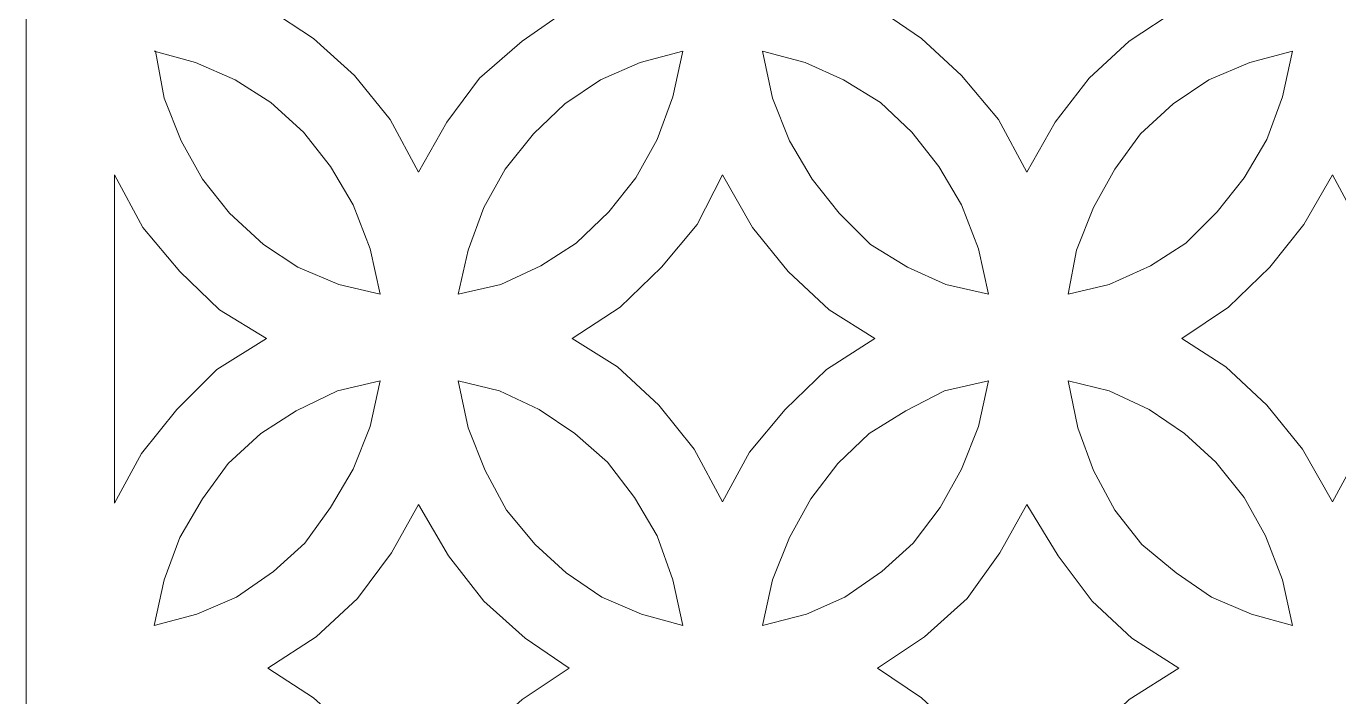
# Model space of a CAD drawing. Header units: centimetres. Extents: x -8.5 to 3.4, y -9.6 to 14.
# Drawn here: x -8.51 to -2.57, y -6.35 to -3.32 of the extents above; entities that cross this region are included whole.
import ezdxf

# ---------------------------------------------------------------- set-up
doc = ezdxf.new("R2010")
doc.units = ezdxf.units.CM
doc.header["$MEASUREMENT"] = 0

msp = doc.modelspace()

# ---------------------------------------------------------------- linework, layer by layer
at = {"lineweight": 9}
for points, knots in [([(3.36269, -9.6414), (3.36269, -9.6414), (-8.50741, -9.6414), (-8.50741, -9.6414), (-8.50741, -9.6414), (-8.50741, -9.6414), (-8.50741, 1.6757), (-8.50741, 1.6757), (-8.50741, 1.6757), (-8.50741, 1.6757), (3.36912, 1.6757), (3.36912, 1.6757)], [0, 0, 0, 0, 0.25, 0.25, 0.25, 0.25, 0.5, 0.5, 0.5, 0.5, 1, 1, 1, 1]), ([(-6.05108, -3.23695), (-6.05108, -3.23695), (-6.26328, -3.38484), (-6.26328, -3.38484), (-6.26328, -3.38484), (-6.26328, -3.38484), (-6.45618, -3.55203), (-6.45618, -3.55203), (-6.45618, -3.55203), (-6.45618, -3.55203), (-6.60408, -3.75136), (-6.60408, -3.75136), (-6.60408, -3.75136), (-6.60408, -3.75136), (-6.73268, -3.97642), (-6.73268, -3.97642), (-6.73268, -3.97642), (-6.73268, -3.97642), (-6.86128, -3.7385), (-6.86128, -3.7385), (-6.86128, -3.7385), (-6.86128, -3.7385), (-7.02204, -3.53917), (-7.02204, -3.53917), (-7.02204, -3.53917), (-7.02204, -3.53917), (-7.20851, -3.37198), (-7.20851, -3.37198), (-7.20851, -3.37198), (-7.20851, -3.37198), (-7.41428, -3.23695), (-7.41428, -3.23695), (-7.41428, -3.23695), (-7.41428, -3.23695), (-7.19565, -3.09548), (-7.19565, -3.09548), (-7.19565, -3.09548), (-7.19565, -3.09548), (-7.00918, -2.91544), (-7.00918, -2.91544), (-7.00918, -2.91544), (-7.00918, -2.91544), (-6.85485, -2.71611), (-6.85485, -2.71611), (-6.85485, -2.71611), (-6.85485, -2.71611), (-6.73268, -2.49105), (-6.73268, -2.49105), (-6.73268, -2.49105), (-6.73268, -2.49105), (-6.59765, -2.72896), (-6.59765, -2.72896), (-6.59765, -2.72896), (-6.59765, -2.72896), (-6.43689, -2.9283), (-6.43689, -2.9283), (-6.43689, -2.9283), (-6.43689, -2.9283), (-6.25042, -3.10192), (-6.25042, -3.10192), (-6.25042, -3.10192), (-6.25042, -3.10192), (-6.05108, -3.23695), (-6.05108, -3.23695)], [0, 0, 0, 0, 0.0588235, 0.0588235, 0.0588235, 0.0588235, 0.1176471, 0.1176471, 0.1176471, 0.1176471, 0.1764706, 0.1764706, 0.1764706, 0.1764706, 0.2352941, 0.2352941, 0.2352941, 0.2352941, 0.2941176, 0.2941176, 0.2941176, 0.2941176, 0.3529412, 0.3529412, 0.3529412, 0.3529412, 0.4117647, 0.4117647, 0.4117647, 0.4117647, 0.4705882, 0.4705882, 0.4705882, 0.4705882, 0.5294118, 0.5294118, 0.5294118, 0.5294118, 0.5882353, 0.5882353, 0.5882353, 0.5882353, 0.6470588, 0.6470588, 0.6470588, 0.6470588, 0.7058824, 0.7058824, 0.7058824, 0.7058824, 0.7647059, 0.7647059, 0.7647059, 0.7647059, 0.8235294, 0.8235294, 0.8235294, 0.8235294, 0.8823529, 0.8823529, 0.8823529, 0.8823529, 1, 1, 1, 1]), ([(-3.29254, -3.23695), (-3.29254, -3.23695), (-3.51759, -3.38484), (-3.51759, -3.38484), (-3.51759, -3.38484), (-3.51759, -3.38484), (-3.69764, -3.55203), (-3.69764, -3.55203), (-3.69764, -3.55203), (-3.69764, -3.55203), (-3.85196, -3.75136), (-3.85196, -3.75136), (-3.85196, -3.75136), (-3.85196, -3.75136), (-3.98057, -3.97642), (-3.98057, -3.97642), (-3.98057, -3.97642), (-3.98057, -3.97642), (-4.10917, -3.7385), (-4.10917, -3.7385), (-4.10917, -3.7385), (-4.10917, -3.7385), (-4.27635, -3.53917), (-4.27635, -3.53917), (-4.27635, -3.53917), (-4.27635, -3.53917), (-4.4564, -3.37198), (-4.4564, -3.37198), (-4.4564, -3.37198), (-4.4564, -3.37198), (-4.65573, -3.23695), (-4.65573, -3.23695), (-4.65573, -3.23695), (-4.65573, -3.23695), (-4.44354, -3.09548), (-4.44354, -3.09548), (-4.44354, -3.09548), (-4.44354, -3.09548), (-4.25063, -2.91544), (-4.25063, -2.91544), (-4.25063, -2.91544), (-4.25063, -2.91544), (-4.10274, -2.71611), (-4.10274, -2.71611), (-4.10274, -2.71611), (-4.10274, -2.71611), (-3.98057, -2.49105), (-3.98057, -2.49105), (-3.98057, -2.49105), (-3.98057, -2.49105), (-3.8391, -2.72896), (-3.8391, -2.72896), (-3.8391, -2.72896), (-3.8391, -2.72896), (-3.68478, -2.9283), (-3.68478, -2.9283), (-3.68478, -2.9283), (-3.68478, -2.9283), (-3.50473, -3.10192), (-3.50473, -3.10192), (-3.50473, -3.10192), (-3.50473, -3.10192), (-3.29254, -3.23695), (-3.29254, -3.23695)], [0, 0, 0, 0, 0.0588235, 0.0588235, 0.0588235, 0.0588235, 0.1176471, 0.1176471, 0.1176471, 0.1176471, 0.1764706, 0.1764706, 0.1764706, 0.1764706, 0.2352941, 0.2352941, 0.2352941, 0.2352941, 0.2941176, 0.2941176, 0.2941176, 0.2941176, 0.3529412, 0.3529412, 0.3529412, 0.3529412, 0.4117647, 0.4117647, 0.4117647, 0.4117647, 0.4705882, 0.4705882, 0.4705882, 0.4705882, 0.5294118, 0.5294118, 0.5294118, 0.5294118, 0.5882353, 0.5882353, 0.5882353, 0.5882353, 0.6470588, 0.6470588, 0.6470588, 0.6470588, 0.7058824, 0.7058824, 0.7058824, 0.7058824, 0.7647059, 0.7647059, 0.7647059, 0.7647059, 0.8235294, 0.8235294, 0.8235294, 0.8235294, 0.8823529, 0.8823529, 0.8823529, 0.8823529, 1, 1, 1, 1]), ([(-7.92226, -3.42985), (-7.92226, -3.42985), (-7.88368, -3.64205), (-7.88368, -3.64205), (-7.88368, -3.64205), (-7.88368, -3.64205), (-7.80652, -3.83495), (-7.80652, -3.83495), (-7.80652, -3.83495), (-7.80652, -3.83495), (-7.71007, -4.00857), (-7.71007, -4.00857), (-7.71007, -4.00857), (-7.71007, -4.00857), (-7.58789, -4.1629), (-7.58789, -4.1629), (-7.58789, -4.1629), (-7.58789, -4.1629), (-7.43357, -4.30436), (-7.43357, -4.30436), (-7.43357, -4.30436), (-7.43357, -4.30436), (-7.27924, -4.40724), (-7.27924, -4.40724), (-7.27924, -4.40724), (-7.27924, -4.40724), (-7.09277, -4.4844), (-7.09277, -4.4844), (-7.09277, -4.4844), (-7.09277, -4.4844), (-6.9063, -4.52941), (-6.9063, -4.52941), (-6.9063, -4.52941), (-6.9063, -4.52941), (-6.95131, -4.32365), (-6.95131, -4.32365), (-6.95131, -4.32365), (-6.95131, -4.32365), (-7.02847, -4.12431), (-7.02847, -4.12431), (-7.02847, -4.12431), (-7.02847, -4.12431), (-7.13135, -3.9507), (-7.13135, -3.9507), (-7.13135, -3.9507), (-7.13135, -3.9507), (-7.25353, -3.79638), (-7.25353, -3.79638), (-7.25353, -3.79638), (-7.25353, -3.79638), (-7.40142, -3.66134), (-7.40142, -3.66134), (-7.40142, -3.66134), (-7.40142, -3.66134), (-7.56217, -3.55846), (-7.56217, -3.55846), (-7.56217, -3.55846), (-7.56217, -3.55846), (-7.74222, -3.48129), (-7.74222, -3.48129), (-7.74222, -3.48129), (-7.74222, -3.48129), (-7.92869, -3.42985), (-7.92869, -3.42985), (-7.92869, -3.42985), (-7.92869, -3.42985), (-7.92226, -3.42985), (-7.92226, -3.42985)], [0, 0, 0, 0, 0.0555556, 0.0555556, 0.0555556, 0.0555556, 0.1111111, 0.1111111, 0.1111111, 0.1111111, 0.1666667, 0.1666667, 0.1666667, 0.1666667, 0.2222222, 0.2222222, 0.2222222, 0.2222222, 0.2777778, 0.2777778, 0.2777778, 0.2777778, 0.3333333, 0.3333333, 0.3333333, 0.3333333, 0.3888889, 0.3888889, 0.3888889, 0.3888889, 0.4444444, 0.4444444, 0.4444444, 0.4444444, 0.5, 0.5, 0.5, 0.5, 0.5555556, 0.5555556, 0.5555556, 0.5555556, 0.6111111, 0.6111111, 0.6111111, 0.6111111, 0.6666667, 0.6666667, 0.6666667, 0.6666667, 0.7222222, 0.7222222, 0.7222222, 0.7222222, 0.7777778, 0.7777778, 0.7777778, 0.7777778, 0.8333333, 0.8333333, 0.8333333, 0.8333333, 0.8888889, 0.8888889, 0.8888889, 0.8888889, 1, 1, 1, 1]), ([(-5.53667, -3.42985), (-5.53667, -3.42985), (-5.72957, -3.48129), (-5.72957, -3.48129), (-5.72957, -3.48129), (-5.72957, -3.48129), (-5.90962, -3.55846), (-5.90962, -3.55846), (-5.90962, -3.55846), (-5.90962, -3.55846), (-6.07037, -3.66777), (-6.07037, -3.66777), (-6.07037, -3.66777), (-6.07037, -3.66777), (-6.21184, -3.8028), (-6.21184, -3.8028), (-6.21184, -3.8028), (-6.21184, -3.8028), (-6.34044, -3.96356), (-6.34044, -3.96356), (-6.34044, -3.96356), (-6.34044, -3.96356), (-6.43689, -4.13717), (-6.43689, -4.13717), (-6.43689, -4.13717), (-6.43689, -4.13717), (-6.50762, -4.33008), (-6.50762, -4.33008), (-6.50762, -4.33008), (-6.50762, -4.33008), (-6.55264, -4.52941), (-6.55264, -4.52941), (-6.55264, -4.52941), (-6.55264, -4.52941), (-6.35973, -4.4844), (-6.35973, -4.4844), (-6.35973, -4.4844), (-6.35973, -4.4844), (-6.17969, -4.40081), (-6.17969, -4.40081), (-6.17969, -4.40081), (-6.17969, -4.40081), (-6.01893, -4.29793), (-6.01893, -4.29793), (-6.01893, -4.29793), (-6.01893, -4.29793), (-5.87104, -4.15646), (-5.87104, -4.15646), (-5.87104, -4.15646), (-5.87104, -4.15646), (-5.74886, -4.00214), (-5.74886, -4.00214), (-5.74886, -4.00214), (-5.74886, -4.00214), (-5.65241, -3.82853), (-5.65241, -3.82853), (-5.65241, -3.82853), (-5.65241, -3.82853), (-5.58168, -3.63562), (-5.58168, -3.63562), (-5.58168, -3.63562), (-5.58168, -3.63562), (-5.53667, -3.42985), (-5.53667, -3.42985)], [0, 0, 0, 0, 0.0588235, 0.0588235, 0.0588235, 0.0588235, 0.1176471, 0.1176471, 0.1176471, 0.1176471, 0.1764706, 0.1764706, 0.1764706, 0.1764706, 0.2352941, 0.2352941, 0.2352941, 0.2352941, 0.2941176, 0.2941176, 0.2941176, 0.2941176, 0.3529412, 0.3529412, 0.3529412, 0.3529412, 0.4117647, 0.4117647, 0.4117647, 0.4117647, 0.4705882, 0.4705882, 0.4705882, 0.4705882, 0.5294118, 0.5294118, 0.5294118, 0.5294118, 0.5882353, 0.5882353, 0.5882353, 0.5882353, 0.6470588, 0.6470588, 0.6470588, 0.6470588, 0.7058824, 0.7058824, 0.7058824, 0.7058824, 0.7647059, 0.7647059, 0.7647059, 0.7647059, 0.8235294, 0.8235294, 0.8235294, 0.8235294, 0.8823529, 0.8823529, 0.8823529, 0.8823529, 1, 1, 1, 1]), ([(-5.17658, -3.42985), (-5.17658, -3.42985), (-5.13157, -3.64205), (-5.13157, -3.64205), (-5.13157, -3.64205), (-5.13157, -3.64205), (-5.05441, -3.83495), (-5.05441, -3.83495), (-5.05441, -3.83495), (-5.05441, -3.83495), (-4.95152, -4.00857), (-4.95152, -4.00857), (-4.95152, -4.00857), (-4.95152, -4.00857), (-4.82935, -4.1629), (-4.82935, -4.1629), (-4.82935, -4.1629), (-4.82935, -4.1629), (-4.68789, -4.30436), (-4.68789, -4.30436), (-4.68789, -4.30436), (-4.68789, -4.30436), (-4.5207, -4.40724), (-4.5207, -4.40724), (-4.5207, -4.40724), (-4.5207, -4.40724), (-4.34709, -4.4844), (-4.34709, -4.4844), (-4.34709, -4.4844), (-4.34709, -4.4844), (-4.15418, -4.52941), (-4.15418, -4.52941), (-4.15418, -4.52941), (-4.15418, -4.52941), (-4.19919, -4.32365), (-4.19919, -4.32365), (-4.19919, -4.32365), (-4.19919, -4.32365), (-4.27635, -4.12431), (-4.27635, -4.12431), (-4.27635, -4.12431), (-4.27635, -4.12431), (-4.37924, -3.9507), (-4.37924, -3.9507), (-4.37924, -3.9507), (-4.37924, -3.9507), (-4.50141, -3.79638), (-4.50141, -3.79638), (-4.50141, -3.79638), (-4.50141, -3.79638), (-4.64287, -3.66134), (-4.64287, -3.66134), (-4.64287, -3.66134), (-4.64287, -3.66134), (-4.81006, -3.55846), (-4.81006, -3.55846), (-4.81006, -3.55846), (-4.81006, -3.55846), (-4.98367, -3.48129), (-4.98367, -3.48129), (-4.98367, -3.48129), (-4.98367, -3.48129), (-5.17658, -3.42985), (-5.17658, -3.42985)], [0, 0, 0, 0, 0.0588235, 0.0588235, 0.0588235, 0.0588235, 0.1176471, 0.1176471, 0.1176471, 0.1176471, 0.1764706, 0.1764706, 0.1764706, 0.1764706, 0.2352941, 0.2352941, 0.2352941, 0.2352941, 0.2941176, 0.2941176, 0.2941176, 0.2941176, 0.3529412, 0.3529412, 0.3529412, 0.3529412, 0.4117647, 0.4117647, 0.4117647, 0.4117647, 0.4705882, 0.4705882, 0.4705882, 0.4705882, 0.5294118, 0.5294118, 0.5294118, 0.5294118, 0.5882353, 0.5882353, 0.5882353, 0.5882353, 0.6470588, 0.6470588, 0.6470588, 0.6470588, 0.7058824, 0.7058824, 0.7058824, 0.7058824, 0.7647059, 0.7647059, 0.7647059, 0.7647059, 0.8235294, 0.8235294, 0.8235294, 0.8235294, 0.8823529, 0.8823529, 0.8823529, 0.8823529, 1, 1, 1, 1]), ([(-2.77812, -3.42985), (-2.77812, -3.42985), (-2.97103, -3.48129), (-2.97103, -3.48129), (-2.97103, -3.48129), (-2.97103, -3.48129), (-3.15751, -3.55846), (-3.15751, -3.55846), (-3.15751, -3.55846), (-3.15751, -3.55846), (-3.31826, -3.66777), (-3.31826, -3.66777), (-3.31826, -3.66777), (-3.31826, -3.66777), (-3.46615, -3.8028), (-3.46615, -3.8028), (-3.46615, -3.8028), (-3.46615, -3.8028), (-3.5819, -3.96356), (-3.5819, -3.96356), (-3.5819, -3.96356), (-3.5819, -3.96356), (-3.67835, -4.13717), (-3.67835, -4.13717), (-3.67835, -4.13717), (-3.67835, -4.13717), (-3.75551, -4.33008), (-3.75551, -4.33008), (-3.75551, -4.33008), (-3.75551, -4.33008), (-3.79409, -4.52941), (-3.79409, -4.52941), (-3.79409, -4.52941), (-3.79409, -4.52941), (-3.60762, -4.4844), (-3.60762, -4.4844), (-3.60762, -4.4844), (-3.60762, -4.4844), (-3.42114, -4.40081), (-3.42114, -4.40081), (-3.42114, -4.40081), (-3.42114, -4.40081), (-3.26039, -4.29793), (-3.26039, -4.29793), (-3.26039, -4.29793), (-3.26039, -4.29793), (-3.11892, -4.15646), (-3.11892, -4.15646), (-3.11892, -4.15646), (-3.11892, -4.15646), (-2.99675, -4.00214), (-2.99675, -4.00214), (-2.99675, -4.00214), (-2.99675, -4.00214), (-2.89387, -3.82853), (-2.89387, -3.82853), (-2.89387, -3.82853), (-2.89387, -3.82853), (-2.82314, -3.63562), (-2.82314, -3.63562), (-2.82314, -3.63562), (-2.82314, -3.63562), (-2.77812, -3.42985), (-2.77812, -3.42985)], [0, 0, 0, 0, 0.0588235, 0.0588235, 0.0588235, 0.0588235, 0.1176471, 0.1176471, 0.1176471, 0.1176471, 0.1764706, 0.1764706, 0.1764706, 0.1764706, 0.2352941, 0.2352941, 0.2352941, 0.2352941, 0.2941176, 0.2941176, 0.2941176, 0.2941176, 0.3529412, 0.3529412, 0.3529412, 0.3529412, 0.4117647, 0.4117647, 0.4117647, 0.4117647, 0.4705882, 0.4705882, 0.4705882, 0.4705882, 0.5294118, 0.5294118, 0.5294118, 0.5294118, 0.5882353, 0.5882353, 0.5882353, 0.5882353, 0.6470588, 0.6470588, 0.6470588, 0.6470588, 0.7058824, 0.7058824, 0.7058824, 0.7058824, 0.7647059, 0.7647059, 0.7647059, 0.7647059, 0.8235294, 0.8235294, 0.8235294, 0.8235294, 0.8823529, 0.8823529, 0.8823529, 0.8823529, 1, 1, 1, 1]), ([(-8.10874, -3.98928), (-8.10874, -3.98928), (-7.98014, -4.2272), (-7.98014, -4.2272), (-7.98014, -4.2272), (-7.98014, -4.2272), (-7.81295, -4.42653), (-7.81295, -4.42653), (-7.81295, -4.42653), (-7.81295, -4.42653), (-7.6329, -4.60015), (-7.6329, -4.60015), (-7.6329, -4.60015), (-7.6329, -4.60015), (-7.42071, -4.72875), (-7.42071, -4.72875), (-7.42071, -4.72875), (-7.42071, -4.72875), (-7.64576, -4.87021), (-7.64576, -4.87021), (-7.64576, -4.87021), (-7.64576, -4.87021), (-7.82581, -5.05026), (-7.82581, -5.05026), (-7.82581, -5.05026), (-7.82581, -5.05026), (-7.98656, -5.24959), (-7.98656, -5.24959), (-7.98656, -5.24959), (-7.98656, -5.24959), (-8.10874, -5.47465), (-8.10874, -5.47465), (-8.10874, -5.47465), (-8.10874, -5.47465), (-8.10874, -3.98928), (-8.10874, -3.98928)], [0, 0, 0, 0, 0.1, 0.1, 0.1, 0.1, 0.2, 0.2, 0.2, 0.2, 0.3, 0.3, 0.3, 0.3, 0.4, 0.4, 0.4, 0.4, 0.5, 0.5, 0.5, 0.5, 0.6, 0.6, 0.6, 0.6, 0.7, 0.7, 0.7, 0.7, 0.8, 0.8, 0.8, 0.8, 1, 1, 1, 1]), ([(-5.35663, -3.98928), (-5.35663, -3.98928), (-5.22159, -4.2272), (-5.22159, -4.2272), (-5.22159, -4.2272), (-5.22159, -4.2272), (-5.06083, -4.42653), (-5.06083, -4.42653), (-5.06083, -4.42653), (-5.06083, -4.42653), (-4.87436, -4.60015), (-4.87436, -4.60015), (-4.87436, -4.60015), (-4.87436, -4.60015), (-4.6686, -4.72875), (-4.6686, -4.72875), (-4.6686, -4.72875), (-4.6686, -4.72875), (-4.88722, -4.87021), (-4.88722, -4.87021), (-4.88722, -4.87021), (-4.88722, -4.87021), (-5.0737, -5.05026), (-5.0737, -5.05026), (-5.0737, -5.05026), (-5.0737, -5.05026), (-5.23445, -5.24316), (-5.23445, -5.24316), (-5.23445, -5.24316), (-5.23445, -5.24316), (-5.35663, -5.46822), (-5.35663, -5.46822), (-5.35663, -5.46822), (-5.35663, -5.46822), (-5.48523, -5.2303), (-5.48523, -5.2303), (-5.48523, -5.2303), (-5.48523, -5.2303), (-5.64598, -5.03097), (-5.64598, -5.03097), (-5.64598, -5.03097), (-5.64598, -5.03097), (-5.83246, -4.85735), (-5.83246, -4.85735), (-5.83246, -4.85735), (-5.83246, -4.85735), (-6.03822, -4.72875), (-6.03822, -4.72875), (-6.03822, -4.72875), (-6.03822, -4.72875), (-5.81959, -4.58729), (-5.81959, -4.58729), (-5.81959, -4.58729), (-5.81959, -4.58729), (-5.63312, -4.40724), (-5.63312, -4.40724), (-5.63312, -4.40724), (-5.63312, -4.40724), (-5.47237, -4.21434), (-5.47237, -4.21434), (-5.47237, -4.21434), (-5.47237, -4.21434), (-5.35663, -3.98928), (-5.35663, -3.98928)], [0, 0, 0, 0, 0.0588235, 0.0588235, 0.0588235, 0.0588235, 0.1176471, 0.1176471, 0.1176471, 0.1176471, 0.1764706, 0.1764706, 0.1764706, 0.1764706, 0.2352941, 0.2352941, 0.2352941, 0.2352941, 0.2941176, 0.2941176, 0.2941176, 0.2941176, 0.3529412, 0.3529412, 0.3529412, 0.3529412, 0.4117647, 0.4117647, 0.4117647, 0.4117647, 0.4705882, 0.4705882, 0.4705882, 0.4705882, 0.5294118, 0.5294118, 0.5294118, 0.5294118, 0.5882353, 0.5882353, 0.5882353, 0.5882353, 0.6470588, 0.6470588, 0.6470588, 0.6470588, 0.7058824, 0.7058824, 0.7058824, 0.7058824, 0.7647059, 0.7647059, 0.7647059, 0.7647059, 0.8235294, 0.8235294, 0.8235294, 0.8235294, 0.8823529, 0.8823529, 0.8823529, 0.8823529, 1, 1, 1, 1]), ([(-2.59808, -3.98928), (-2.59808, -3.98928), (-2.46948, -4.2272), (-2.46948, -4.2272), (-2.46948, -4.2272), (-2.46948, -4.2272), (-2.30872, -4.42653), (-2.30872, -4.42653), (-2.30872, -4.42653), (-2.30872, -4.42653), (-2.12225, -4.60015), (-2.12225, -4.60015), (-2.12225, -4.60015), (-2.12225, -4.60015), (-1.92291, -4.72875), (-1.92291, -4.72875), (-1.92291, -4.72875), (-1.92291, -4.72875), (-2.13511, -4.87021), (-2.13511, -4.87021), (-2.13511, -4.87021), (-2.13511, -4.87021), (-2.32158, -5.05026), (-2.32158, -5.05026), (-2.32158, -5.05026), (-2.32158, -5.05026), (-2.47591, -5.24316), (-2.47591, -5.24316), (-2.47591, -5.24316), (-2.47591, -5.24316), (-2.59808, -5.46822), (-2.59808, -5.46822), (-2.59808, -5.46822), (-2.59808, -5.46822), (-2.73311, -5.2303), (-2.73311, -5.2303), (-2.73311, -5.2303), (-2.73311, -5.2303), (-2.89387, -5.03097), (-2.89387, -5.03097), (-2.89387, -5.03097), (-2.89387, -5.03097), (-3.08034, -4.85735), (-3.08034, -4.85735), (-3.08034, -4.85735), (-3.08034, -4.85735), (-3.27968, -4.72875), (-3.27968, -4.72875), (-3.27968, -4.72875), (-3.27968, -4.72875), (-3.06748, -4.58729), (-3.06748, -4.58729), (-3.06748, -4.58729), (-3.06748, -4.58729), (-2.88101, -4.40724), (-2.88101, -4.40724), (-2.88101, -4.40724), (-2.88101, -4.40724), (-2.72668, -4.21434), (-2.72668, -4.21434), (-2.72668, -4.21434), (-2.72668, -4.21434), (-2.59808, -3.98928), (-2.59808, -3.98928)], [0, 0, 0, 0, 0.0588235, 0.0588235, 0.0588235, 0.0588235, 0.1176471, 0.1176471, 0.1176471, 0.1176471, 0.1764706, 0.1764706, 0.1764706, 0.1764706, 0.2352941, 0.2352941, 0.2352941, 0.2352941, 0.2941176, 0.2941176, 0.2941176, 0.2941176, 0.3529412, 0.3529412, 0.3529412, 0.3529412, 0.4117647, 0.4117647, 0.4117647, 0.4117647, 0.4705882, 0.4705882, 0.4705882, 0.4705882, 0.5294118, 0.5294118, 0.5294118, 0.5294118, 0.5882353, 0.5882353, 0.5882353, 0.5882353, 0.6470588, 0.6470588, 0.6470588, 0.6470588, 0.7058824, 0.7058824, 0.7058824, 0.7058824, 0.7647059, 0.7647059, 0.7647059, 0.7647059, 0.8235294, 0.8235294, 0.8235294, 0.8235294, 0.8823529, 0.8823529, 0.8823529, 0.8823529, 1, 1, 1, 1]), ([(-6.9063, -4.92166), (-6.9063, -4.92166), (-7.0992, -4.96667), (-7.0992, -4.96667), (-7.0992, -4.96667), (-7.0992, -4.96667), (-7.28568, -5.05669), (-7.28568, -5.05669), (-7.28568, -5.05669), (-7.28568, -5.05669), (-7.44643, -5.15957), (-7.44643, -5.15957), (-7.44643, -5.15957), (-7.44643, -5.15957), (-7.59432, -5.2946), (-7.59432, -5.2946), (-7.59432, -5.2946), (-7.59432, -5.2946), (-7.71007, -5.45536), (-7.71007, -5.45536), (-7.71007, -5.45536), (-7.71007, -5.45536), (-7.81295, -5.62897), (-7.81295, -5.62897), (-7.81295, -5.62897), (-7.81295, -5.62897), (-7.88368, -5.82188), (-7.88368, -5.82188), (-7.88368, -5.82188), (-7.88368, -5.82188), (-7.92869, -6.02765), (-7.92869, -6.02765), (-7.92869, -6.02765), (-7.92869, -6.02765), (-7.73579, -5.9762), (-7.73579, -5.9762), (-7.73579, -5.9762), (-7.73579, -5.9762), (-7.55574, -5.89901), (-7.55574, -5.89901), (-7.55574, -5.89901), (-7.55574, -5.89901), (-7.38856, -5.7833), (-7.38856, -5.7833), (-7.38856, -5.7833), (-7.38856, -5.7833), (-7.24709, -5.65469), (-7.24709, -5.65469), (-7.24709, -5.65469), (-7.24709, -5.65469), (-7.13135, -5.49394), (-7.13135, -5.49394), (-7.13135, -5.49394), (-7.13135, -5.49394), (-7.02847, -5.32033), (-7.02847, -5.32033), (-7.02847, -5.32033), (-7.02847, -5.32033), (-6.95131, -5.12742), (-6.95131, -5.12742), (-6.95131, -5.12742), (-6.95131, -5.12742), (-6.9063, -4.92166), (-6.9063, -4.92166)], [0, 0, 0, 0, 0.0588235, 0.0588235, 0.0588235, 0.0588235, 0.1176471, 0.1176471, 0.1176471, 0.1176471, 0.1764706, 0.1764706, 0.1764706, 0.1764706, 0.2352941, 0.2352941, 0.2352941, 0.2352941, 0.2941176, 0.2941176, 0.2941176, 0.2941176, 0.3529412, 0.3529412, 0.3529412, 0.3529412, 0.4117647, 0.4117647, 0.4117647, 0.4117647, 0.4705882, 0.4705882, 0.4705882, 0.4705882, 0.5294118, 0.5294118, 0.5294118, 0.5294118, 0.5882353, 0.5882353, 0.5882353, 0.5882353, 0.6470588, 0.6470588, 0.6470588, 0.6470588, 0.7058824, 0.7058824, 0.7058824, 0.7058824, 0.7647059, 0.7647059, 0.7647059, 0.7647059, 0.8235294, 0.8235294, 0.8235294, 0.8235294, 0.8823529, 0.8823529, 0.8823529, 0.8823529, 1, 1, 1, 1]), ([(-6.55264, -4.92166), (-6.55264, -4.92166), (-6.50762, -5.13385), (-6.50762, -5.13385), (-6.50762, -5.13385), (-6.50762, -5.13385), (-6.43046, -5.32676), (-6.43046, -5.32676), (-6.43046, -5.32676), (-6.43046, -5.32676), (-6.33401, -5.5068), (-6.33401, -5.5068), (-6.33401, -5.5068), (-6.33401, -5.5068), (-6.20541, -5.66113), (-6.20541, -5.66113), (-6.20541, -5.66113), (-6.20541, -5.66113), (-6.06394, -5.78973), (-6.06394, -5.78973), (-6.06394, -5.78973), (-6.06394, -5.78973), (-5.90319, -5.89901), (-5.90319, -5.89901), (-5.90319, -5.89901), (-5.90319, -5.89901), (-5.72315, -5.9762), (-5.72315, -5.9762), (-5.72315, -5.9762), (-5.72315, -5.9762), (-5.53667, -6.02765), (-5.53667, -6.02765), (-5.53667, -6.02765), (-5.53667, -6.02765), (-5.58168, -5.82188), (-5.58168, -5.82188), (-5.58168, -5.82188), (-5.58168, -5.82188), (-5.65241, -5.62254), (-5.65241, -5.62254), (-5.65241, -5.62254), (-5.65241, -5.62254), (-5.75529, -5.44893), (-5.75529, -5.44893), (-5.75529, -5.44893), (-5.75529, -5.44893), (-5.87747, -5.28818), (-5.87747, -5.28818), (-5.87747, -5.28818), (-5.87747, -5.28818), (-6.02536, -5.15957), (-6.02536, -5.15957), (-6.02536, -5.15957), (-6.02536, -5.15957), (-6.18612, -5.05026), (-6.18612, -5.05026), (-6.18612, -5.05026), (-6.18612, -5.05026), (-6.36616, -4.96667), (-6.36616, -4.96667), (-6.36616, -4.96667), (-6.36616, -4.96667), (-6.55264, -4.92166), (-6.55264, -4.92166)], [0, 0, 0, 0, 0.0588235, 0.0588235, 0.0588235, 0.0588235, 0.1176471, 0.1176471, 0.1176471, 0.1176471, 0.1764706, 0.1764706, 0.1764706, 0.1764706, 0.2352941, 0.2352941, 0.2352941, 0.2352941, 0.2941176, 0.2941176, 0.2941176, 0.2941176, 0.3529412, 0.3529412, 0.3529412, 0.3529412, 0.4117647, 0.4117647, 0.4117647, 0.4117647, 0.4705882, 0.4705882, 0.4705882, 0.4705882, 0.5294118, 0.5294118, 0.5294118, 0.5294118, 0.5882353, 0.5882353, 0.5882353, 0.5882353, 0.6470588, 0.6470588, 0.6470588, 0.6470588, 0.7058824, 0.7058824, 0.7058824, 0.7058824, 0.7647059, 0.7647059, 0.7647059, 0.7647059, 0.8235294, 0.8235294, 0.8235294, 0.8235294, 0.8823529, 0.8823529, 0.8823529, 0.8823529, 1, 1, 1, 1]), ([(-4.15418, -4.92166), (-4.15418, -4.92166), (-4.35352, -4.96667), (-4.35352, -4.96667), (-4.35352, -4.96667), (-4.35352, -4.96667), (-4.52713, -5.05669), (-4.52713, -5.05669), (-4.52713, -5.05669), (-4.52713, -5.05669), (-4.69431, -5.15957), (-4.69431, -5.15957), (-4.69431, -5.15957), (-4.69431, -5.15957), (-4.83578, -5.2946), (-4.83578, -5.2946), (-4.83578, -5.2946), (-4.83578, -5.2946), (-4.95795, -5.45536), (-4.95795, -5.45536), (-4.95795, -5.45536), (-4.95795, -5.45536), (-5.05441, -5.62897), (-5.05441, -5.62897), (-5.05441, -5.62897), (-5.05441, -5.62897), (-5.13157, -5.82188), (-5.13157, -5.82188), (-5.13157, -5.82188), (-5.13157, -5.82188), (-5.17658, -6.02765), (-5.17658, -6.02765), (-5.17658, -6.02765), (-5.17658, -6.02765), (-4.97724, -5.9762), (-4.97724, -5.9762), (-4.97724, -5.9762), (-4.97724, -5.9762), (-4.80363, -5.89901), (-4.80363, -5.89901), (-4.80363, -5.89901), (-4.80363, -5.89901), (-4.63645, -5.7833), (-4.63645, -5.7833), (-4.63645, -5.7833), (-4.63645, -5.7833), (-4.49498, -5.65469), (-4.49498, -5.65469), (-4.49498, -5.65469), (-4.49498, -5.65469), (-4.37281, -5.49394), (-4.37281, -5.49394), (-4.37281, -5.49394), (-4.37281, -5.49394), (-4.27635, -5.32033), (-4.27635, -5.32033), (-4.27635, -5.32033), (-4.27635, -5.32033), (-4.19919, -5.12742), (-4.19919, -5.12742), (-4.19919, -5.12742), (-4.19919, -5.12742), (-4.15418, -4.92166), (-4.15418, -4.92166)], [0, 0, 0, 0, 0.0588235, 0.0588235, 0.0588235, 0.0588235, 0.1176471, 0.1176471, 0.1176471, 0.1176471, 0.1764706, 0.1764706, 0.1764706, 0.1764706, 0.2352941, 0.2352941, 0.2352941, 0.2352941, 0.2941176, 0.2941176, 0.2941176, 0.2941176, 0.3529412, 0.3529412, 0.3529412, 0.3529412, 0.4117647, 0.4117647, 0.4117647, 0.4117647, 0.4705882, 0.4705882, 0.4705882, 0.4705882, 0.5294118, 0.5294118, 0.5294118, 0.5294118, 0.5882353, 0.5882353, 0.5882353, 0.5882353, 0.6470588, 0.6470588, 0.6470588, 0.6470588, 0.7058824, 0.7058824, 0.7058824, 0.7058824, 0.7647059, 0.7647059, 0.7647059, 0.7647059, 0.8235294, 0.8235294, 0.8235294, 0.8235294, 0.8823529, 0.8823529, 0.8823529, 0.8823529, 1, 1, 1, 1]), ([(-3.79409, -4.92166), (-3.79409, -4.92166), (-3.74908, -5.13385), (-3.74908, -5.13385), (-3.74908, -5.13385), (-3.74908, -5.13385), (-3.67835, -5.32676), (-3.67835, -5.32676), (-3.67835, -5.32676), (-3.67835, -5.32676), (-3.5819, -5.5068), (-3.5819, -5.5068), (-3.5819, -5.5068), (-3.5819, -5.5068), (-3.45972, -5.66113), (-3.45972, -5.66113), (-3.45972, -5.66113), (-3.45972, -5.66113), (-3.3054, -5.78973), (-3.3054, -5.78973), (-3.3054, -5.78973), (-3.3054, -5.78973), (-3.14464, -5.89901), (-3.14464, -5.89901), (-3.14464, -5.89901), (-3.14464, -5.89901), (-2.9646, -5.9762), (-2.9646, -5.9762), (-2.9646, -5.9762), (-2.9646, -5.9762), (-2.77812, -6.02765), (-2.77812, -6.02765), (-2.77812, -6.02765), (-2.77812, -6.02765), (-2.82314, -5.82188), (-2.82314, -5.82188), (-2.82314, -5.82188), (-2.82314, -5.82188), (-2.9003, -5.62254), (-2.9003, -5.62254), (-2.9003, -5.62254), (-2.9003, -5.62254), (-2.99675, -5.44893), (-2.99675, -5.44893), (-2.99675, -5.44893), (-2.99675, -5.44893), (-3.12535, -5.28818), (-3.12535, -5.28818), (-3.12535, -5.28818), (-3.12535, -5.28818), (-3.26682, -5.15957), (-3.26682, -5.15957), (-3.26682, -5.15957), (-3.26682, -5.15957), (-3.42757, -5.05026), (-3.42757, -5.05026), (-3.42757, -5.05026), (-3.42757, -5.05026), (-3.60762, -4.96667), (-3.60762, -4.96667), (-3.60762, -4.96667), (-3.60762, -4.96667), (-3.79409, -4.92166), (-3.79409, -4.92166)], [0, 0, 0, 0, 0.0588235, 0.0588235, 0.0588235, 0.0588235, 0.1176471, 0.1176471, 0.1176471, 0.1176471, 0.1764706, 0.1764706, 0.1764706, 0.1764706, 0.2352941, 0.2352941, 0.2352941, 0.2352941, 0.2941176, 0.2941176, 0.2941176, 0.2941176, 0.3529412, 0.3529412, 0.3529412, 0.3529412, 0.4117647, 0.4117647, 0.4117647, 0.4117647, 0.4705882, 0.4705882, 0.4705882, 0.4705882, 0.5294118, 0.5294118, 0.5294118, 0.5294118, 0.5882353, 0.5882353, 0.5882353, 0.5882353, 0.6470588, 0.6470588, 0.6470588, 0.6470588, 0.7058824, 0.7058824, 0.7058824, 0.7058824, 0.7647059, 0.7647059, 0.7647059, 0.7647059, 0.8235294, 0.8235294, 0.8235294, 0.8235294, 0.8823529, 0.8823529, 0.8823529, 0.8823529, 1, 1, 1, 1]), ([(-6.05108, -6.22055), (-6.05108, -6.22055), (-6.26328, -6.36201), (-6.26328, -6.36201), (-6.26328, -6.36201), (-6.26328, -6.36201), (-6.45618, -6.53563), (-6.45618, -6.53563), (-6.45618, -6.53563), (-6.45618, -6.53563), (-6.60408, -6.74137), (-6.60408, -6.74137), (-6.60408, -6.74137), (-6.60408, -6.74137), (-6.73268, -6.96002), (-6.73268, -6.96002), (-6.73268, -6.96002), (-6.73268, -6.96002), (-6.86128, -6.72851), (-6.86128, -6.72851), (-6.86128, -6.72851), (-6.86128, -6.72851), (-7.02204, -6.52277), (-7.02204, -6.52277), (-7.02204, -6.52277), (-7.02204, -6.52277), (-7.20851, -6.35558), (-7.20851, -6.35558), (-7.20851, -6.35558), (-7.20851, -6.35558), (-7.41428, -6.22055), (-7.41428, -6.22055), (-7.41428, -6.22055), (-7.41428, -6.22055), (-7.19565, -6.07909), (-7.19565, -6.07909), (-7.19565, -6.07909), (-7.19565, -6.07909), (-7.00918, -5.90547), (-7.00918, -5.90547), (-7.00918, -5.90547), (-7.00918, -5.90547), (-6.85485, -5.6997), (-6.85485, -5.6997), (-6.85485, -5.6997), (-6.85485, -5.6997), (-6.73268, -5.48108), (-6.73268, -5.48108), (-6.73268, -5.48108), (-6.73268, -5.48108), (-6.59765, -5.71257), (-6.59765, -5.71257), (-6.59765, -5.71257), (-6.59765, -5.71257), (-6.43689, -5.91833), (-6.43689, -5.91833), (-6.43689, -5.91833), (-6.43689, -5.91833), (-6.25042, -6.08551), (-6.25042, -6.08551), (-6.25042, -6.08551), (-6.25042, -6.08551), (-6.05108, -6.22055), (-6.05108, -6.22055)], [0, 0, 0, 0, 0.0588235, 0.0588235, 0.0588235, 0.0588235, 0.1176471, 0.1176471, 0.1176471, 0.1176471, 0.1764706, 0.1764706, 0.1764706, 0.1764706, 0.2352941, 0.2352941, 0.2352941, 0.2352941, 0.2941176, 0.2941176, 0.2941176, 0.2941176, 0.3529412, 0.3529412, 0.3529412, 0.3529412, 0.4117647, 0.4117647, 0.4117647, 0.4117647, 0.4705882, 0.4705882, 0.4705882, 0.4705882, 0.5294118, 0.5294118, 0.5294118, 0.5294118, 0.5882353, 0.5882353, 0.5882353, 0.5882353, 0.6470588, 0.6470588, 0.6470588, 0.6470588, 0.7058824, 0.7058824, 0.7058824, 0.7058824, 0.7647059, 0.7647059, 0.7647059, 0.7647059, 0.8235294, 0.8235294, 0.8235294, 0.8235294, 0.8823529, 0.8823529, 0.8823529, 0.8823529, 1, 1, 1, 1]), ([(-3.29254, -6.22055), (-3.29254, -6.22055), (-3.51759, -6.36201), (-3.51759, -6.36201), (-3.51759, -6.36201), (-3.51759, -6.36201), (-3.69764, -6.53563), (-3.69764, -6.53563), (-3.69764, -6.53563), (-3.69764, -6.53563), (-3.85196, -6.74137), (-3.85196, -6.74137), (-3.85196, -6.74137), (-3.85196, -6.74137), (-3.98057, -6.96002), (-3.98057, -6.96002), (-3.98057, -6.96002), (-3.98057, -6.96002), (-4.10917, -6.72851), (-4.10917, -6.72851), (-4.10917, -6.72851), (-4.10917, -6.72851), (-4.27635, -6.52277), (-4.27635, -6.52277), (-4.27635, -6.52277), (-4.27635, -6.52277), (-4.4564, -6.35558), (-4.4564, -6.35558), (-4.4564, -6.35558), (-4.4564, -6.35558), (-4.65573, -6.22055), (-4.65573, -6.22055), (-4.65573, -6.22055), (-4.65573, -6.22055), (-4.44354, -6.07909), (-4.44354, -6.07909), (-4.44354, -6.07909), (-4.44354, -6.07909), (-4.25063, -5.90547), (-4.25063, -5.90547), (-4.25063, -5.90547), (-4.25063, -5.90547), (-4.10274, -5.6997), (-4.10274, -5.6997), (-4.10274, -5.6997), (-4.10274, -5.6997), (-3.98057, -5.48108), (-3.98057, -5.48108), (-3.98057, -5.48108), (-3.98057, -5.48108), (-3.8391, -5.71257), (-3.8391, -5.71257), (-3.8391, -5.71257), (-3.8391, -5.71257), (-3.68478, -5.91833), (-3.68478, -5.91833), (-3.68478, -5.91833), (-3.68478, -5.91833), (-3.50473, -6.08551), (-3.50473, -6.08551), (-3.50473, -6.08551), (-3.50473, -6.08551), (-3.29254, -6.22055), (-3.29254, -6.22055)], [0, 0, 0, 0, 0.0588235, 0.0588235, 0.0588235, 0.0588235, 0.1176471, 0.1176471, 0.1176471, 0.1176471, 0.1764706, 0.1764706, 0.1764706, 0.1764706, 0.2352941, 0.2352941, 0.2352941, 0.2352941, 0.2941176, 0.2941176, 0.2941176, 0.2941176, 0.3529412, 0.3529412, 0.3529412, 0.3529412, 0.4117647, 0.4117647, 0.4117647, 0.4117647, 0.4705882, 0.4705882, 0.4705882, 0.4705882, 0.5294118, 0.5294118, 0.5294118, 0.5294118, 0.5882353, 0.5882353, 0.5882353, 0.5882353, 0.6470588, 0.6470588, 0.6470588, 0.6470588, 0.7058824, 0.7058824, 0.7058824, 0.7058824, 0.7647059, 0.7647059, 0.7647059, 0.7647059, 0.8235294, 0.8235294, 0.8235294, 0.8235294, 0.8823529, 0.8823529, 0.8823529, 0.8823529, 1, 1, 1, 1])]:
    msp.add_open_spline(points, degree=3, knots=knots, dxfattribs=at)

doc.saveas('drawing.dxf')
